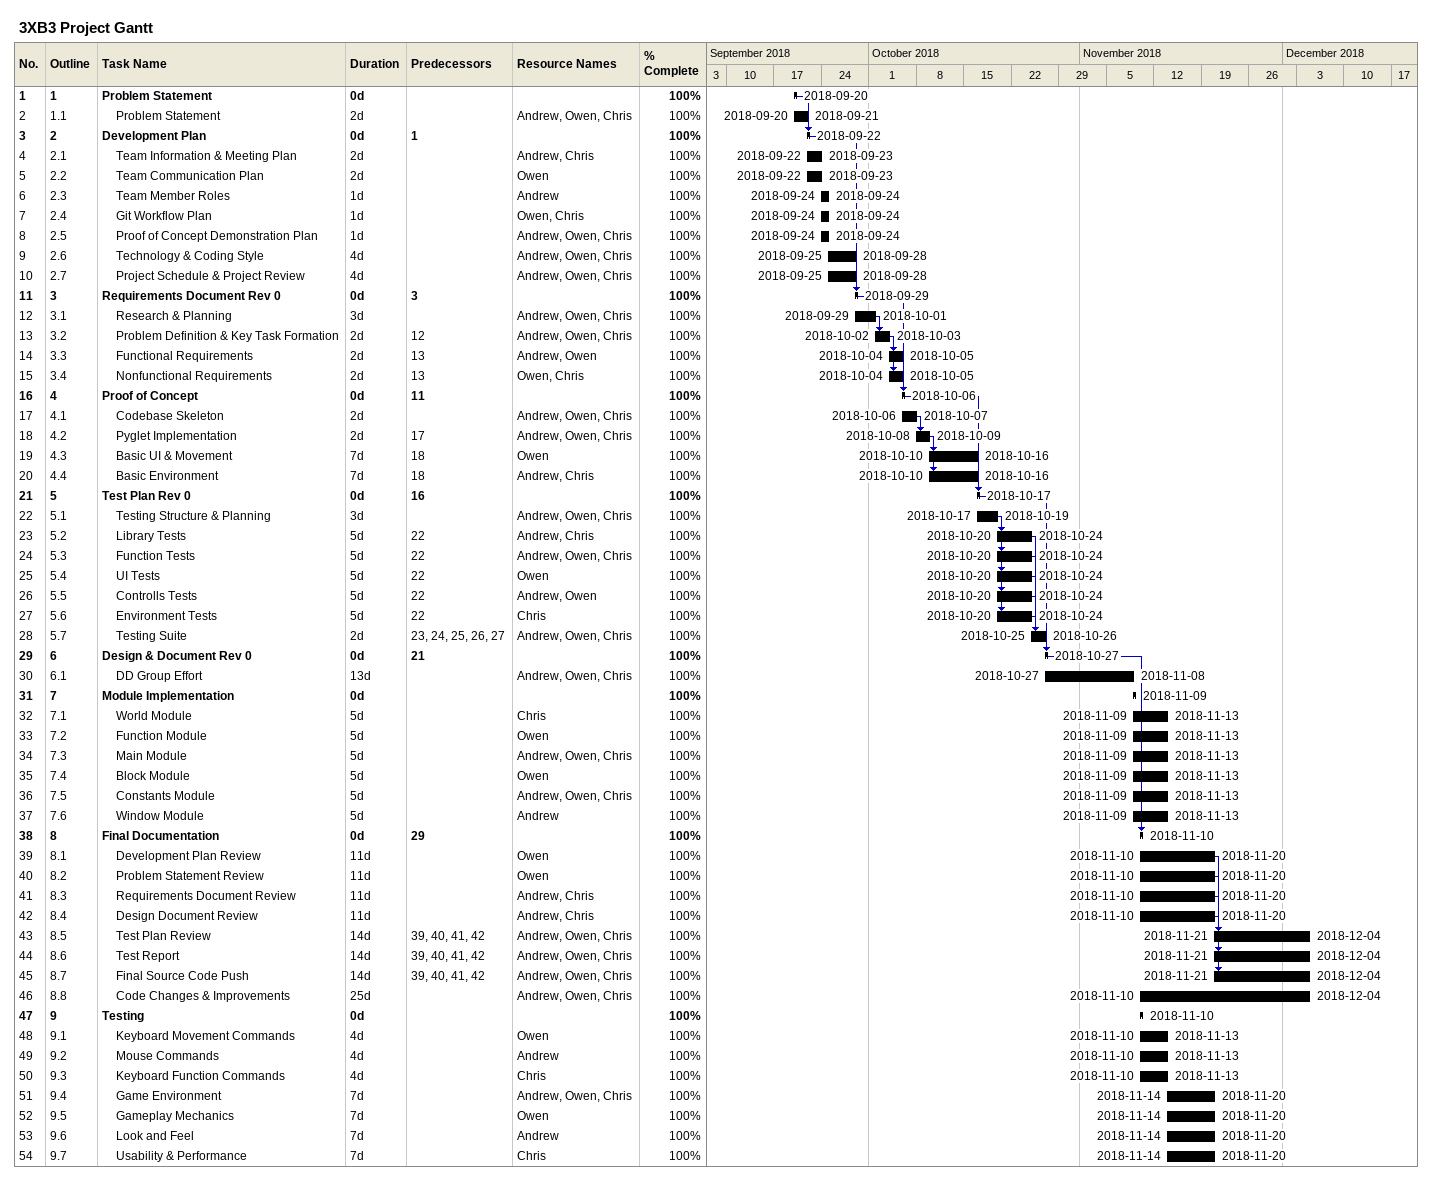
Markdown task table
3XB3 Project Gantt

| ID | WBS | Task | Duration | Start | Finish | Predecessors | Resources | % complete |
|---|---|---|---|---|---|---|---|---|
| 1 | 1 | **Problem Statement** | 0d | 2018-09-20 | 2018-09-20 |  |  | 100 |
| 2 | 1.1 | Problem Statement | 2d | 2018-09-20 | 2018-09-21 |  | Andrew, Owen, Chris | 100 |
| 3 | 2 | **Development Plan** | 0d | 2018-09-22 | 2018-09-22 | 1 |  | 100 |
| 4 | 2.1 | Team Information & Meeting Plan | 2d | 2018-09-22 | 2018-09-23 |  | Andrew, Chris | 100 |
| 5 | 2.2 | Team Communication Plan | 2d | 2018-09-22 | 2018-09-23 |  | Owen | 100 |
| 6 | 2.3 | Team Member Roles | 1d | 2018-09-24 | 2018-09-24 |  | Andrew | 100 |
| 7 | 2.4 | Git Workflow Plan | 1d | 2018-09-24 | 2018-09-24 |  | Owen, Chris | 100 |
| 8 | 2.5 | Proof of Concept Demonstration Plan | 1d | 2018-09-24 | 2018-09-24 |  | Andrew, Owen, Chris | 100 |
| 9 | 2.6 | Technology & Coding Style | 4d | 2018-09-25 | 2018-09-28 |  | Andrew, Owen, Chris | 100 |
| 10 | 2.7 | Project Schedule & Project Review | 4d | 2018-09-25 | 2018-09-28 |  | Andrew, Owen, Chris | 100 |
| 11 | 3 | **Requirements Document Rev 0** | 0d | 2018-09-29 | 2018-09-29 | 3 |  | 100 |
| 12 | 3.1 | Research & Planning | 3d | 2018-09-29 | 2018-10-01 |  | Andrew, Owen, Chris | 100 |
| 13 | 3.2 | Problem Definition & Key Task Formation | 2d | 2018-10-02 | 2018-10-03 | 12 | Andrew, Owen, Chris | 100 |
| 14 | 3.3 | Functional Requirements | 2d | 2018-10-04 | 2018-10-05 | 13 | Andrew, Owen | 100 |
| 15 | 3.4 | Nonfunctional Requirements | 2d | 2018-10-04 | 2018-10-05 | 13 | Owen, Chris | 100 |
| 16 | 4 | **Proof of Concept** | 0d | 2018-10-06 | 2018-10-06 | 11 |  | 100 |
| 17 | 4.1 | Codebase Skeleton | 2d | 2018-10-06 | 2018-10-07 |  | Andrew, Owen, Chris | 100 |
| 18 | 4.2 | Pyglet Implementation | 2d | 2018-10-08 | 2018-10-09 | 17 | Andrew, Owen, Chris | 100 |
| 19 | 4.3 | Basic UI & Movement | 7d | 2018-10-10 | 2018-10-16 | 18 | Owen | 100 |
| 20 | 4.4 | Basic Environment | 7d | 2018-10-10 | 2018-10-16 | 18 | Andrew, Chris | 100 |
| 21 | 5 | **Test Plan Rev 0** | 0d | 2018-10-17 | 2018-10-17 | 16 |  | 100 |
| 22 | 5.1 | Testing Structure & Planning | 3d | 2018-10-17 | 2018-10-19 |  | Andrew, Owen, Chris | 100 |
| 23 | 5.2 | Library Tests | 5d | 2018-10-20 | 2018-10-24 | 22 | Andrew, Chris | 100 |
| 24 | 5.3 | Function Tests | 5d | 2018-10-20 | 2018-10-24 | 22 | Andrew, Owen, Chris | 100 |
| 25 | 5.4 | UI Tests | 5d | 2018-10-20 | 2018-10-24 | 22 | Owen | 100 |
| 26 | 5.5 | Controlls Tests | 5d | 2018-10-20 | 2018-10-24 | 22 | Andrew, Owen | 100 |
| 27 | 5.6 | Environment Tests | 5d | 2018-10-20 | 2018-10-24 | 22 | Chris | 100 |
| 28 | 5.7 | Testing Suite | 2d | 2018-10-25 | 2018-10-26 | 23, 24, 25, 26, 27 | Andrew, Owen, Chris | 100 |
| 29 | 6 | **Design & Document Rev 0** | 0d | 2018-10-27 | 2018-10-27 | 21 |  | 100 |
| 30 | 6.1 | DD Group Effort | 13d | 2018-10-27 | 2018-11-08 |  | Andrew, Owen, Chris | 100 |
| 31 | 7 | **Module Implementation** | 0d | 2018-11-09 | 2018-11-09 |  |  | 100 |
| 32 | 7.1 | World Module | 5d | 2018-11-09 | 2018-11-13 |  | Chris | 100 |
| 33 | 7.2 | Function Module | 5d | 2018-11-09 | 2018-11-13 |  | Owen | 100 |
| 34 | 7.3 | Main Module | 5d | 2018-11-09 | 2018-11-13 |  | Andrew, Owen, Chris | 100 |
| 35 | 7.4 | Block Module | 5d | 2018-11-09 | 2018-11-13 |  | Owen | 100 |
| 36 | 7.5 | Constants Module | 5d | 2018-11-09 | 2018-11-13 |  | Andrew, Owen, Chris | 100 |
| 37 | 7.6 | Window Module | 5d | 2018-11-09 | 2018-11-13 |  | Andrew | 100 |
| 38 | 8 | **Final Documentation** | 0d | 2018-11-10 | 2018-11-10 | 29 |  | 100 |
| 39 | 8.1 | Development Plan Review | 11d | 2018-11-10 | 2018-11-20 |  | Owen | 100 |
| 40 | 8.2 | Problem Statement Review | 11d | 2018-11-10 | 2018-11-20 |  | Owen | 100 |
| 41 | 8.3 | Requirements Document Review | 11d | 2018-11-10 | 2018-11-20 |  | Andrew, Chris | 100 |
| 42 | 8.4 | Design Document Review | 11d | 2018-11-10 | 2018-11-20 |  | Andrew, Chris | 100 |
| 43 | 8.5 | Test Plan Review | 14d | 2018-11-21 | 2018-12-04 | 39, 40, 41, 42 | Andrew, Owen, Chris | 100 |
| 44 | 8.6 | Test Report | 14d | 2018-11-21 | 2018-12-04 | 39, 40, 41, 42 | Andrew, Owen, Chris | 100 |
| 45 | 8.7 | Final Source Code Push | 14d | 2018-11-21 | 2018-12-04 | 39, 40, 41, 42 | Andrew, Owen, Chris | 100 |
| 46 | 8.8 | Code Changes & Improvements | 25d | 2018-11-10 | 2018-12-04 |  | Andrew, Owen, Chris | 100 |
| 47 | 9 | **Testing** | 0d | 2018-11-10 | 2018-11-10 |  |  | 100 |
| 48 | 9.1 | Keyboard Movement Commands | 4d | 2018-11-10 | 2018-11-13 |  | Owen | 100 |
| 49 | 9.2 | Mouse Commands | 4d | 2018-11-10 | 2018-11-13 |  | Andrew | 100 |
| 50 | 9.3 | Keyboard Function Commands | 4d | 2018-11-10 | 2018-11-13 |  | Chris | 100 |
| 51 | 9.4 | Game Environment | 7d | 2018-11-14 | 2018-11-20 |  | Andrew, Owen, Chris | 100 |
| 52 | 9.5 | Gameplay Mechanics | 7d | 2018-11-14 | 2018-11-20 |  | Owen | 100 |
| 53 | 9.6 | Look and Feel | 7d | 2018-11-14 | 2018-11-20 |  | Andrew | 100 |
| 54 | 9.7 | Usability & Performance | 7d | 2018-11-14 | 2018-11-20 |  | Chris | 100 |
